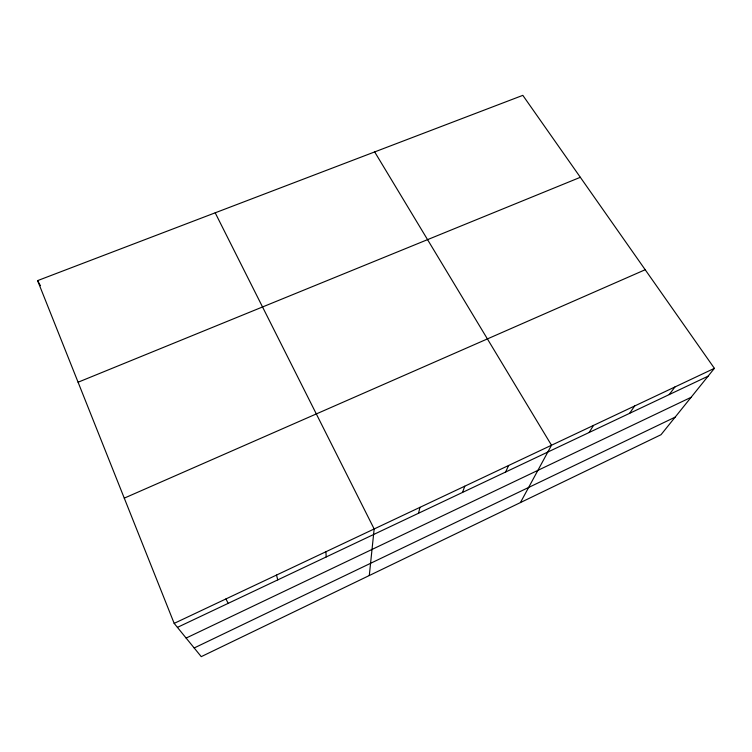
<?xml version="1.0" encoding="UTF-8"?>
<svg xmlns="http://www.w3.org/2000/svg" width="752" height="752" viewBox="0 0 752 752"><rect width="100%" height="100%" fill="white"/><g stroke="black" fill="none" stroke-linecap="round" stroke-linejoin="round"><path stroke-width="1.13" d="M369.298 575.524L374.158 528.966L215.194 212.807M418.544 513.24L419.954 507.346M462.555 492.41L464.755 486.196M505.635 472.012L508.596 465.497M520.431 502.58L551.507 445.24L374.675 151.923M589.126 432.494L593.516 425.406M629.593 413.337L634.65 405.986M669.242 394.565L674.939 386.97M714.4 368.339L661.017 434.712L201.245 656.646L174.173 623.38L37.6 280.618L522.828 95.354L714.4 368.339L174.173 623.38M194.176 647.97L675.146 417.144M186.129 638.072L691.088 397.319M177.434 627.375L708.093 376.179M124.277 498.134L645.207 269.724M78.086 382.223L580.347 177.303M37.6 280.618L40.411 285.675M225.948 598.93L228.176 603.358M276.51 575.064L277.751 579.886M325.898 551.752L326.208 556.95"/></g></svg>
